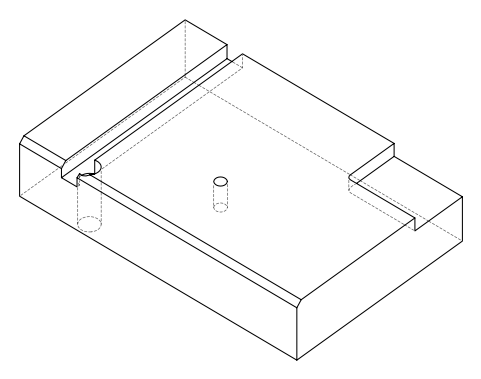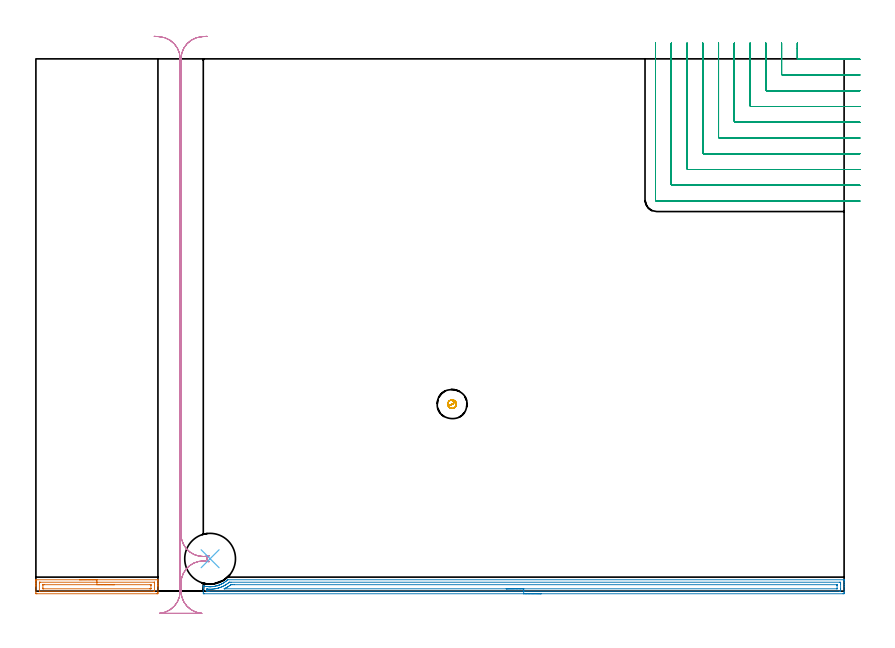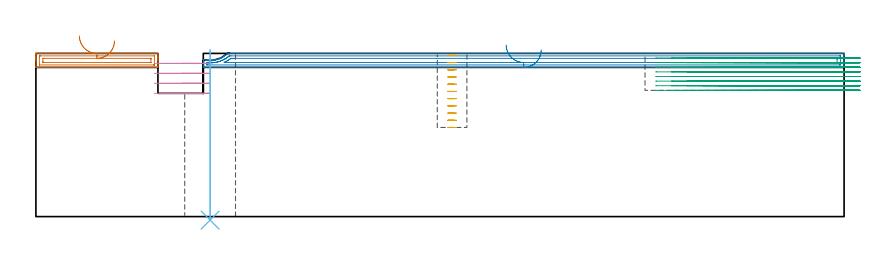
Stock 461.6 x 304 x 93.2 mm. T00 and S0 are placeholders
(PLAN: 6 operations, 4 tool changes, 40.4 min)
(1 AREA_MILL | FG_CHAMFER_SURFACE | UGT0205_001 | 1.89 min | 2388 mm3)
(2 AREA_MILL_1 | FG_CHAMFER_SURFACE_1 | UGT0205_001 | 8.91 min | 11874 mm3)
(3 MILL_CORNER_NOTCH_RECTANGULAR | CORNER_NOTCH_RECTANGULAR | NXT0201_011 | Follow Part, ap 3, ae 75% | 22.15 min | 209025 mm3)
(4 MILL_RECTANGULAR_SLOT | SLOT_RECTANGULAR | UGT0201_109 | Follow Part, ap 6.35, ae 75% | 5.95 min | 188155 mm3)
(5 MILL_BLIND_HOLE_FROM_SOLID_MATERIAL | STEP1POCKET | NXT0201_011 | Spiral | 1.1 min | 9326 mm3)
(6 INDEXABLE_INSERT_DRILL_THROUGH_HOLE_FROM_SOLID | STEP1HOLE | NXT0302_029 | 0.39 min | 47654 mm3)
(TOOL UGT0205_001 | Chamfer Mill 20 x 3 x 45 deg. | D20 FL50 Z2)
(TOOL NXT0201_011 | ENDMILL 12mm [2P460-1200-NA 1630] | D12 FL38 Z6)
(TOOL UGT0201_109 | End Mill 25.4 mm | D25.4 FL25 Z2)
(TOOL NXT0302_029 | Index. Insert Drill 29mm [880-D2900L32-05] | D29 PA176 FL145 Z2)
(OP 1 AREA_MILL)
G17 G21 G94 G90
T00 M6
G54
G17 G0 G90 X24.85 Y6.5 S1061 M3
G43 Z103.2 H0
G94 G1 X24.888 Z102.328 F250.
X25.002 Z101.463
X25.191 Z100.612
X25.453 Z99.78
X25.787 Z98.974
X26.19 Z98.2
X26.658 Z97.464
X27.19 Z96.772
X27.779 Z96.129
X28.422 Z95.539
X29.114 Z95.008
X29.85 Z94.54
X30.624 Z94.137
X31.43 Z93.803
X32.262 Z93.541
X33.114 Z93.352
X33.978 Z93.238
X34.85 Z93.2
X69.57
X69.69 Y6.494 Z93.192
X69.7 Y6.226 Z92.925
Y5.516 Z92.216
Y4.78 Z91.479
Y4.265 Z90.962
Y4.008 Z90.705
Y3.383 Z90.08
Y3.126 Z89.823
Y2.503 Z89.197
Y-0.718 Z85.978
X69.697 Y-1.031 Z85.666
X69.691 Y-1.491 Z85.206
X69.593 Y-1.494 Z85.203
X69.125 Y-1.5 Z85.2
X0.575
X0.107 Y-1.494 Z85.203
X0.009 Y-1.491 Z85.206
X0. Y-1.031 Z85.666
Y2.5 Z89.194
Y3.126 Z89.823
Y3.383 Z90.08
Y4.008 Z90.705
Y4.265 Z90.962
Y4.78 Z91.479
Y5.516 Z92.216
Y6.031 Z92.73
X0.001 Y6.228 Z92.927
X0.01 Y6.494 Z93.192
X0.13 Y6.5 Z93.2
X34.85
Y5.086 Z91.786
X67.563 Y5.085 Z91.785
X67.641 Y5.084 Z91.784
X67.678 Y5.081 Z91.781
X67.69 Y5.079 Z91.779
X67.692 Y5.068 Z91.768
X67.697 Y4.985 Z91.685
X67.7 Y4.796 Z91.496
X67.699 Y0.383 Z87.083
X67.693 Y0.03 Z86.73
X67.69 Y-0.068 Z86.632
X67.676 Y-0.079 Z86.621
X67.654 Y-0.081 Z86.619
X67.551 Y-0.084 Z86.616
X67.345 Y-0.086 Z86.614
X67.282
X2.137 Y-0.085 Z86.615
X2.059 Y-0.084 Z86.616
X2.022 Y-0.081 Z86.619
X2.01 Y-0.079 Z86.621
X2.008 Y-0.068 Z86.632
X2.003 Y0.015 Z86.715
X2. Y0.204 Z86.904
X2.001 Y4.617 Z91.317
X2.007 Y4.97 Z91.67
X2.01 Y5.068 Z91.768
X2.024 Y5.079 Z91.779
X2.046 Y5.081 Z91.781
X2.149 Y5.084 Z91.784
X2.355 Y5.085 Z91.785
X2.418 Y5.086 Z91.786
X34.85
Y3.671 Z90.371
X65.273
X65.564 Y3.669 Z90.369
X65.66 Y3.667 Z90.367
X65.687 Y3.665 Z90.365
X65.693 Y3.607 Z90.307
X65.697 Y3.517 Z90.217
X65.7 Y3.383 Z90.083
Y3.248 Z89.948
X65.698 Y1.484 Z88.184
X65.69 Y1.349 Z88.049
X65.684 Y1.334 Z88.034
X65.672 Y1.332 Z88.032
X65.637 Y1.33 Z88.03
X65.564 Y1.329 Z88.029
X64.965 Y1.328 Z88.028
X4.427 Y1.329 Z88.029
X4.136 Y1.331 Z88.031
X4.04 Y1.333 Z88.033
X4.013 Y1.335 Z88.035
X4.007 Y1.393 Z88.093
X4.003 Y1.483 Z88.183
X4.001 Y1.617 Z88.317
X4. Y1.752 Z88.452
X4.002 Y3.516 Z90.216
X4.01 Y3.651 Z90.351
X4.016 Y3.665 Z90.365
X4.028 Y3.668 Z90.368
X4.063 Y3.67 Z90.37
X4.136 Y3.671 Z90.371
X4.735
X34.85
X35.722 Z90.409
X36.586 Z90.523
X37.438 Z90.712
X38.27 Z90.975
X39.076 Z91.308
X39.85 Z91.711
X40.586 Z92.18
X41.278 Z92.711
X41.921 Z93.3
X42.51 Z93.944
X43.042 Z94.636
X43.51 Z95.371
X43.913 Z96.145
X44.247 Z96.951
X44.509 Z97.783
X44.698 Z98.635
X44.812 Z99.5
X44.85 Z100.371
G0 Z103.2
M5
M2
(OP 2 AREA_MILL_1)
G17 G21 G94 G90
T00 M6
G54
G17 G0 G90 X288.6 Y-1.5 S1061 M3
G43 Z103.2 H0
Z95.2
G94 G1 X288.562 Z94.328 F250.
X288.448 Z93.464
X288.259 Z92.612
X287.997 Z91.78
X287.663 Z90.974
X287.26 Z90.2
X286.792 Z89.464
X286.26 Z88.772
X285.671 Z88.129
X285.028 Z87.54
X284.336 Z87.008
X283.6 Z86.54
X282.826 Z86.137
X282.02 Z85.803
X281.188 Z85.541
X280.337 Z85.352
X279.472 Z85.238
X278.6 Z85.2
X96.227
X95.757 Y-1.495 Z85.202
X95.609 Y-1.491 Z85.205
X95.6 Y-1.031 Z85.665
Y1.617 Z88.312
Y2.328 Z89.028
Y2.794 Z89.494
Y2.819 Z89.518
X95.607 Y3.012 Z89.711
X95.61 Y3.029 Z89.727
X95.78 Y2.989 Z89.683
X95.933 Y2.95 Z89.646
X96.321 Y2.862 Z89.559
X97.214 Y2.692 Z89.39
X97.604 Y2.641 Z89.339
X98.015 Y2.59 Z89.282
X98.108 Y2.577 Z89.272
X98.554 Y2.537 Z89.234
X98.717 Y2.531 Z89.224
X98.909 Y2.525 Z89.213
X99.001 Y2.521 Z89.209
X99.29 Y2.522 Z89.205
X99.291 Y2.521 Z89.204
Y2.52
X99.601 Y2.519
X99.74 Z89.206
X99.803
X99.889 Y2.518 Z89.209
X99.895
X100.063 Y2.529 Z89.214
X100.124 Y2.534 Z89.216
X100.788 Y2.565 Z89.264
X100.902 Y2.576 Z89.276
X101.235 Y2.609 Z89.309
X101.267 Y2.614 Z89.314
X101.591 Y2.663 Z89.357
X101.682 Y2.675 Z89.372
X101.915 Y2.718 Z89.416
X102.32 Y2.794 Z89.491
X102.485 Y2.826 Z89.52
X102.575 Y2.842 Z89.538
X102.784 Y2.893 Z89.589
X103.379 Y3.039 Z89.733
X103.469 Y3.06 Z89.756
X103.572 Y3.088 Z89.787
X103.625 Y3.104 Z89.802
X103.695 Y3.124 Z89.821
X103.826 Y3.17 Z89.863
X104.362 Y3.348 Z90.045
X104.457 Y3.383 Z90.081
X104.547 Y3.416 Z90.115
X104.72 Y3.482 Z90.178
X104.81 Y3.515 Z90.212
X105.105 Y3.636 Z90.336
X105.256 Y3.699 Z90.398
X105.315 Y3.726 Z90.425
X105.614 Y3.863 Z90.559
X105.798 Y3.945 Z90.645
X105.855 Y3.971 Z90.671
X105.918 Y4. Z90.7
X106.061 Y4.074 Z90.772
X106.149 Y4.119 Z90.818
X106.598 Y4.365 Z91.062
X107.043 Y4.622 Z91.321
X107.185 Y4.711 Z91.411
X107.448 Y4.877 Z91.577
X107.936 Y5.215 Z91.914
X108.649 Y5.755 Z92.453
X108.743 Y5.832 Z92.531
X108.83 Y5.904 Z92.604
X108.951 Y6.01 Z92.71
X109.237 Y6.262 Z92.961
X109.469 Y6.472 Z93.171
X109.48 Y6.481 Z93.18
X109.504 Y6.494 Z93.19
X109.636 Y6.5 Z93.2
X461.42
X461.591 Y6.497 Z93.188
X461.593 Y6.489 Z93.18
X461.6 Y6.122 Z92.822
Y5.859 Z92.558
Y5.148 Z91.843
Y3.91 Z90.607
Y2.502 Z89.198
Y-0.767 Z85.93
X461.597 Y-1.031 Z85.666
X461.591 Y-1.492 Z85.206
X461.443 Y-1.495 Z85.203
X460.973 Y-1.5 Z85.2
X278.6
Y-0.086 Z86.614
X98.845
X98.015 Y-0.081 Z86.619
X97.61 Y-0.078 Z86.622
X97.603 Y0.328 Z87.028
X97.604 Y0.735 Z87.435
X97.609 Y1.144 Z87.844
X97.61 Y1.191 Z87.891
X97.651 Y1.189 Z87.889
X97.742 Y1.183 Z87.883
X97.868 Y1.173 Z87.873
X98.015 Y1.161 Z87.861
X98.511 Y1.127 Z87.827
X98.909 Y1.109 Z87.809
X99.284 Y1.105 Z87.805
X99.803
X100.303 Y1.124 Z87.824
X100.697 Y1.147 Z87.847
X101.141 Y1.179 Z87.879
X101.591 Y1.225 Z87.925
X101.938 Y1.274 Z87.974
X102.485 Y1.367 Z88.067
X102.698 Y1.407 Z88.107
X103.379 Y1.543 Z88.243
X103.44 Y1.557 Z88.257
X103.694 Y1.617 Z88.317
X104.156 Y1.732 Z88.432
X104.208 Y1.746 Z88.446
X104.273 Y1.765 Z88.465
X104.833 Y1.947 Z88.647
X105.167 Y2.059 Z88.759
X105.493 Y2.178 Z88.878
X106.061 Y2.395 Z89.095
X106.136 Y2.426 Z89.126
X106.311 Y2.5 Z89.2
X106.751 Y2.701 Z89.401
X106.955 Y2.798 Z89.498
X107.348 Y2.995 Z89.695
X107.849 Y3.263 Z89.963
X107.926 Y3.306 Z90.006
X108.057 Y3.383 Z90.083
X108.48 Y3.642 Z90.342
X108.743 Y3.807 Z90.507
X109.019 Y3.993 Z90.693
X109.412 Y4.265 Z90.965
X109.541 Y4.359 Z91.059
X109.637 Y4.431 Z91.131
X110.045 Y4.745 Z91.445
X110.218 Y4.879 Z91.579
X110.35 Y4.983 Z91.683
X110.438 Y5.05 Z91.75
X110.483 Y5.079 Z91.779
X110.531 Y5.082 Z91.782
X110.596 Y5.084 Z91.784
X111.425 Y5.086 Z91.786
X459.185 Y5.085 Z91.785
X459.249
X459.568 Y5.079 Z91.779
X459.59 Y4.975 Z91.675
X459.597 Y4.742 Z91.442
X459.599 Y4.265 Z90.965
X459.6 Y3.856 Z90.556
Y1.208 Z87.908
X459.599 Y0.735 Z87.435
X459.597 Y0.328 Z87.028
X459.59 Y-0.078 Z86.622
X459.185 Y-0.085 Z86.615
X459.121
X278.6 Y-0.086 Z86.614
Y1.328 Z88.028
X107.97 Y1.329 Z88.029
X107.849
X107.679 Y1.332 Z88.032
X107.494 Y1.335 Z88.035
X107.631 Y1.408 Z88.108
X107.713 Y1.45 Z88.15
X108.066 Y1.617 Z88.317
X108.512 Y1.845 Z88.545
X108.743 Y1.967 Z88.667
X109.088 Y2.159 Z88.859
X109.637 Y2.473 Z89.173
X109.654 Y2.483 Z89.183
X109.681 Y2.5 Z89.2
X110.194 Y2.833 Z89.533
X110.531 Y3.058 Z89.758
X110.723 Y3.193 Z89.893
X110.985 Y3.383 Z90.083
X111.238 Y3.567 Z90.267
X111.308 Y3.618 Z90.318
X111.36 Y3.652 Z90.352
X111.425 Y3.664 Z90.364
X112.028 Y3.67 Z90.37
X113.213 Y3.671 Z90.371
X457.397
X457.495 Y3.67 Z90.37
X457.571 Y3.667 Z90.367
X457.588 Y3.665 Z90.365
X457.592 Y3.64 Z90.34
X457.596 Y3.583 Z90.283
X457.599 Y3.383 Z90.083
X457.6 Y3.182 Z89.882
X457.598 Y1.419 Z88.119
X457.592 Y1.351 Z88.051
X457.589 Y1.334 Z88.034
X457.578 Y1.333 Z88.033
X457.543 Y1.331 Z88.031
X457.397 Y1.329 Z88.029
X278.6 Y1.328 Z88.028
X277.728 Z88.067
X276.864 Z88.18
X276.012 Z88.369
X275.18 Z88.632
X274.374 Z88.965
X273.6 Z89.368
X272.864 Z89.837
X272.172 Z90.368
X271.529 Z90.957
X270.94 Z91.601
X270.409 Z92.293
X269.94 Z93.028
X269.537 Z93.802
X269.203 Z94.608
X268.941 Z95.44
X268.752 Z96.292
X268.638 Z97.157
X268.6 Z98.028
G0 Z103.2
M5
M2
(OP 3 MILL_CORNER_NOTCH_RECTANGULAR)
G17 G21 G94 G90
T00 M6
G54
G17 G0 G90 X434.9 Y313. S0 M3
G43 Z103.2 H1
Z90.562
G94 G1 Y310. F250.
Y304.394 F500.
G3 X435.494 Y303.8 R0.6
G1 X467.6
X470.6 F250.
G0 Z103.2
X425.9 Y313.
Z90.562
G1 Y310.
Y295.394 F500.
G3 X426.494 Y294.8 R0.6
G1 X467.6
X470.6 F250.
G0 Z103.2
X416.9 Y313.
Z90.562
G1 Y310.
Y286.395 F500.
G3 X417.495 Y285.8 R0.6
G1 X467.6
X470.6 F250.
G0 Z103.2
X407.9 Y313.
Z90.562
G1 Y310.
Y277.395 F500.
G3 X408.495 Y276.8 R0.6
G1 X467.6
X470.6 F250.
G0 Z103.2
X398.9 Y313.
Z90.562
G1 Y310.
Y268.395 F500.
G3 X399.495 Y267.8 R0.6
G1 X467.6
X470.6 F250.
G0 Z103.2
X389.9 Y313.
Z90.562
G1 Y310.
Y259.395 F500.
G3 X390.495 Y258.8 R0.6
G1 X467.6
X470.6 F250.
G0 Z103.2
X380.9 Y313.
Z90.562
G1 Y310.
Y250.396 F500.
G3 X381.496 Y249.8 R0.6
G1 X467.6
X470.6 F250.
G0 Z103.2
X371.9 Y313.
Z90.562
G1 Y310.
Y241.396 F500.
G3 X372.496 Y240.8 R0.6
G1 X467.6
X470.6 F250.
G0 Z103.2
X362.9 Y313.
Z90.562
G1 Y310.
Y232.396 F500.
G3 X363.496 Y231.8 R0.6
G1 X467.6
X470.6 F250.
G0 Z103.2
X353.9 Y313.
Z90.562
G1 Y310.
Y223.396 F500.
G3 X354.496 Y222.8 R0.6
G1 X467.6
X470.6 F250.
G0 Z103.2
X434.9 Y313.
Z87.925
G1 Y310.
Y304.394 F500.
G3 X435.494 Y303.8 R0.6
G1 X467.6
X470.6 F250.
G0 Z103.2
X425.9 Y313.
Z87.925
G1 Y310.
Y295.394 F500.
G3 X426.494 Y294.8 R0.6
G1 X467.6
X470.6 F250.
G0 Z103.2
X416.9 Y313.
Z87.925
G1 Y310.
Y286.395 F500.
G3 X417.495 Y285.8 R0.6
G1 X467.6
X470.6 F250.
G0 Z103.2
X407.9 Y313.
Z87.925
G1 Y310.
Y277.395 F500.
G3 X408.495 Y276.8 R0.6
G1 X467.6
X470.6 F250.
G0 Z103.2
X398.9 Y313.
Z87.925
G1 Y310.
Y268.395 F500.
G3 X399.495 Y267.8 R0.6
G1 X467.6
X470.6 F250.
G0 Z103.2
X389.9 Y313.
Z87.925
G1 Y310.
Y259.395 F500.
G3 X390.495 Y258.8 R0.6
G1 X467.6
X470.6 F250.
G0 Z103.2
X380.9 Y313.
Z87.925
G1 Y310.
Y250.396 F500.
G3 X381.496 Y249.8 R0.6
G1 X467.6
X470.6 F250.
G0 Z103.2
X371.9 Y313.
Z87.925
G1 Y310.
Y241.396 F500.
G3 X372.496 Y240.8 R0.6
G1 X467.6
X470.6 F250.
G0 Z103.2
X362.9 Y313.
Z87.925
G1 Y310.
Y232.396 F500.
G3 X363.496 Y231.8 R0.6
G1 X467.6
X470.6 F250.
G0 Z103.2
X353.9 Y313.
Z87.925
G1 Y310.
Y223.396 F500.
G3 X354.496 Y222.8 R0.6
G1 X467.6
X470.6 F250.
G0 Z103.2
X434.9 Y313.
Z85.287
G1 Y310.
Y304.394 F500.
G3 X435.494 Y303.8 R0.6
G1 X467.6
X470.6 F250.
G0 Z103.2
X425.9 Y313.
Z85.287
G1 Y310.
Y295.394 F500.
G3 X426.494 Y294.8 R0.6
G1 X467.6
X470.6 F250.
G0 Z103.2
X416.9 Y313.
Z85.287
G1 Y310.
Y286.395 F500.
G3 X417.495 Y285.8 R0.6
G1 X467.6
X470.6 F250.
G0 Z103.2
X407.9 Y313.
Z85.287
G1 Y310.
Y277.395 F500.
G3 X408.495 Y276.8 R0.6
G1 X467.6
X470.6 F250.
G0 Z103.2
X398.9 Y313.
Z85.287
G1 Y310.
Y268.395 F500.
G3 X399.495 Y267.8 R0.6
G1 X467.6
X470.6 F250.
G0 Z103.2
X389.9 Y313.
Z85.287
G1 Y310.
Y259.395 F500.
G3 X390.495 Y258.8 R0.6
G1 X467.6
X470.6 F250.
G0 Z103.2
X380.9 Y313.
Z85.287
G1 Y310.
Y250.396 F500.
G3 X381.496 Y249.8 R0.6
G1 X467.6
X470.6 F250.
G0 Z103.2
X371.9 Y313.
Z85.287
G1 Y310.
Y241.396 F500.
G3 X372.496 Y240.8 R0.6
G1 X467.6
X470.6 F250.
G0 Z103.2
X362.9 Y313.
Z85.287
G1 Y310.
Y232.396 F500.
G3 X363.496 Y231.8 R0.6
G1 X467.6
X470.6 F250.
G0 Z103.2
X353.9 Y313.
Z85.287
G1 Y310.
Y223.396 F500.
G3 X354.496 Y222.8 R0.6
G1 X467.6
X470.6 F250.
G0 Z103.2
X434.9 Y313.
Z82.65
G1 Y310.
Y304.394 F500.
G3 X435.494 Y303.8 R0.6
G1 X467.6
X470.6 F250.
G0 Z103.2
X425.9 Y313.
Z82.65
G1 Y310.
Y295.394 F500.
G3 X426.494 Y294.8 R0.6
G1 X467.6
X470.6 F250.
G0 Z103.2
X416.9 Y313.
Z82.65
G1 Y310.
Y286.395 F500.
G3 X417.495 Y285.8 R0.6
G1 X467.6
X470.6 F250.
G0 Z103.2
X407.9 Y313.
Z82.65
G1 Y310.
Y277.395 F500.
G3 X408.495 Y276.8 R0.6
G1 X467.6
X470.6 F250.
G0 Z103.2
X398.9 Y313.
Z82.65
G1 Y310.
Y268.395 F500.
G3 X399.495 Y267.8 R0.6
G1 X467.6
X470.6 F250.
G0 Z103.2
X389.9 Y313.
Z82.65
G1 Y310.
Y259.395 F500.
G3 X390.495 Y258.8 R0.6
G1 X467.6
X470.6 F250.
G0 Z103.2
X380.9 Y313.
Z82.65
G1 Y310.
Y250.396 F500.
G3 X381.496 Y249.8 R0.6
G1 X467.6
X470.6 F250.
G0 Z103.2
X371.9 Y313.
Z82.65
G1 Y310.
Y241.396 F500.
G3 X372.496 Y240.8 R0.6
G1 X467.6
X470.6 F250.
G0 Z103.2
X362.9 Y313.
Z82.65
G1 Y310.
Y232.396 F500.
G3 X363.496 Y231.8 R0.6
G1 X467.6
X470.6 F250.
G0 Z103.2
X353.9 Y313.
Z82.65
G1 Y310.
Y223.396 F500.
G3 X354.496 Y222.8 R0.6
G1 X467.6
X470.6 F250.
G0 Z103.2
X434.9 Y313.
Z80.012
G1 Y310.
Y304.394 F500.
G3 X435.494 Y303.8 R0.6
G1 X467.6
X470.6 F250.
G0 Z103.2
X425.9 Y313.
Z80.012
G1 Y310.
Y295.394 F500.
G3 X426.494 Y294.8 R0.6
G1 X467.6
X470.6 F250.
G0 Z103.2
X416.9 Y313.
Z80.012
G1 Y310.
Y286.395 F500.
G3 X417.495 Y285.8 R0.6
G1 X467.6
X470.6 F250.
G0 Z103.2
X407.9 Y313.
Z80.012
G1 Y310.
Y277.395 F500.
G3 X408.495 Y276.8 R0.6
G1 X467.6
X470.6 F250.
G0 Z103.2
X398.9 Y313.
Z80.012
G1 Y310.
Y268.395 F500.
G3 X399.495 Y267.8 R0.6
G1 X467.6
X470.6 F250.
G0 Z103.2
X389.9 Y313.
Z80.012
G1 Y310.
Y259.395 F500.
G3 X390.495 Y258.8 R0.6
G1 X467.6
X470.6 F250.
G0 Z103.2
X380.9 Y313.
Z80.012
G1 Y310.
Y250.396 F500.
G3 X381.496 Y249.8 R0.6
G1 X467.6
X470.6 F250.
G0 Z103.2
X371.9 Y313.
Z80.012
G1 Y310.
Y241.396 F500.
G3 X372.496 Y240.8 R0.6
G1 X467.6
X470.6 F250.
G0 Z103.2
X362.9 Y313.
Z80.012
G1 Y310.
Y232.396 F500.
G3 X363.496 Y231.8 R0.6
G1 X467.6
X470.6 F250.
G0 Z103.2
X353.9 Y313.
Z80.012
G1 Y310.
Y223.396 F500.
G3 X354.496 Y222.8 R0.6
G1 X467.6
X470.6 F250.
G0 Z103.2
X434.9 Y313.
Z77.375
G1 Y310.
Y304.394 F500.
G3 X435.494 Y303.8 R0.6
G1 X467.6
X470.6 F250.
G0 Z103.2
X425.9 Y313.
Z77.375
G1 Y310.
Y295.394 F500.
G3 X426.494 Y294.8 R0.6
G1 X467.6
X470.6 F250.
G0 Z103.2
X416.9 Y313.
Z77.375
G1 Y310.
Y286.395 F500.
G3 X417.495 Y285.8 R0.6
G1 X467.6
X470.6 F250.
G0 Z103.2
X407.9 Y313.
Z77.375
G1 Y310.
Y277.395 F500.
G3 X408.495 Y276.8 R0.6
G1 X467.6
X470.6 F250.
G0 Z103.2
X398.9 Y313.
Z77.375
G1 Y310.
Y268.395 F500.
G3 X399.495 Y267.8 R0.6
G1 X467.6
X470.6 F250.
G0 Z103.2
X389.9 Y313.
Z77.375
G1 Y310.
Y259.395 F500.
G3 X390.495 Y258.8 R0.6
G1 X467.6
X470.6 F250.
G0 Z103.2
X380.9 Y313.
Z77.375
G1 Y310.
Y250.396 F500.
G3 X381.496 Y249.8 R0.6
G1 X467.6
X470.6 F250.
G0 Z103.2
X371.9 Y313.
Z77.375
G1 Y310.
Y241.396 F500.
G3 X372.496 Y240.8 R0.6
G1 X467.6
X470.6 F250.
G0 Z103.2
X362.9 Y313.
Z77.375
G1 Y310.
Y232.396 F500.
G3 X363.496 Y231.8 R0.6
G1 X467.6
X470.6 F250.
G0 Z103.2
X353.9 Y313.
Z77.375
G1 Y310.
Y223.396 F500.
G3 X354.496 Y222.8 R0.6
G1 X467.6
X470.6 F250.
G0 Z103.2
X434.9 Y313.
Z74.737
G1 Y310.
Y304.394 F500.
G3 X435.494 Y303.8 R0.6
G1 X467.6
X470.6 F250.
G0 Z103.2
X425.9 Y313.
Z74.737
G1 Y310.
Y295.394 F500.
G3 X426.494 Y294.8 R0.6
G1 X467.6
X470.6 F250.
G0 Z103.2
X416.9 Y313.
Z74.737
G1 Y310.
Y286.395 F500.
G3 X417.495 Y285.8 R0.6
G1 X467.6
X470.6 F250.
G0 Z103.2
X407.9 Y313.
Z74.737
G1 Y310.
Y277.395 F500.
G3 X408.495 Y276.8 R0.6
G1 X467.6
X470.6 F250.
G0 Z103.2
X398.9 Y313.
Z74.737
G1 Y310.
Y268.395 F500.
G3 X399.495 Y267.8 R0.6
G1 X467.6
X470.6 F250.
G0 Z103.2
X389.9 Y313.
Z74.737
G1 Y310.
Y259.395 F500.
G3 X390.495 Y258.8 R0.6
G1 X467.6
X470.6 F250.
G0 Z103.2
X380.9 Y313.
Z74.737
G1 Y310.
Y250.396 F500.
G3 X381.496 Y249.8 R0.6
G1 X467.6
X470.6 F250.
G0 Z103.2
X371.9 Y313.
Z74.737
G1 Y310.
Y241.396 F500.
G3 X372.496 Y240.8 R0.6
G1 X467.6
X470.6 F250.
G0 Z103.2
X362.9 Y313.
Z74.737
G1 Y310.
Y232.396 F500.
G3 X363.496 Y231.8 R0.6
G1 X467.6
X470.6 F250.
G0 Z103.2
X353.9 Y313.
Z74.737
G1 Y310.
Y223.396 F500.
G3 X354.496 Y222.8 R0.6
G1 X467.6
X470.6 F250.
G0 Z103.2
X434.9 Y313.
Z72.1
G1 Y310.
Y304.394 F500.
G3 X435.494 Y303.8 R0.6
G1 X467.6
X470.6 F250.
G0 Z103.2
X425.9 Y313.
Z72.1
G1 Y310.
Y295.394 F500.
G3 X426.494 Y294.8 R0.6
G1 X467.6
X470.6 F250.
G0 Z103.2
X416.9 Y313.
Z72.1
G1 Y310.
Y286.395 F500.
G3 X417.495 Y285.8 R0.6
G1 X467.6
X470.6 F250.
G0 Z103.2
X407.9 Y313.
Z72.1
G1 Y310.
Y277.395 F500.
G3 X408.495 Y276.8 R0.6
G1 X467.6
X470.6 F250.
G0 Z103.2
X398.9 Y313.
Z72.1
G1 Y310.
Y268.395 F500.
G3 X399.495 Y267.8 R0.6
G1 X467.6
X470.6 F250.
G0 Z103.2
X389.9 Y313.
Z72.1
G1 Y310.
Y259.395 F500.
G3 X390.495 Y258.8 R0.6
G1 X467.6
X470.6 F250.
G0 Z103.2
X380.9 Y313.
Z72.1
G1 Y310.
Y250.396 F500.
G3 X381.496 Y249.8 R0.6
G1 X467.6
X470.6 F250.
G0 Z103.2
X371.9 Y313.
Z72.1
G1 Y310.
Y241.396 F500.
G3 X372.496 Y240.8 R0.6
G1 X467.6
X470.6 F250.
G0 Z103.2
X362.9 Y313.
Z72.1
G1 Y310.
Y232.396 F500.
G3 X363.496 Y231.8 R0.6
G1 X467.6
X470.6 F250.
G0 Z103.2
X353.9 Y313.
Z72.1
G1 Y310.
Y223.396 F500.
G3 X354.496 Y222.8 R0.6
G1 X467.6
X470.6 F250.
G0 Z103.2
M5
M2
(OP 4 MILL_RECTANGULAR_SLOT)
G17 G21 G94 G90
T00 M6
G54
G17 G0 G90 X67.579 Y316.876 S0 M3
G43 Z103.2 H0
Z87.5
G94 G1 X70.572 Y316.67 F250.
G2 X82.4 Y304. R12.7 F500.
G1 Y0.
G2 X71.593 Y-12.558 R12.7
G1 X71.589 Y-12.588
G3 X73.274 Y-12.7 R12.7
G1 X92.036
G3 X93.715 Y-12.589 R12.7
G1 X93.711 Y-12.559
G2 X82.9 Y0. R12.7
G1 Y4.534
G2 X98.844 Y16.813 R12.7
G1 X98.848 Y16.822
G2 X98.848 Y20.178 R1.8
G1 X98.844 Y20.187
G2 X82.9 Y32.466 R12.7
G1 Y304.
G2 X94.728 Y316.67 R12.7
G1 X97.721 Y316.876 F250.
G0 X67.579 Z81.8
G1 X70.572 Y316.67
G2 X82.4 Y304. R12.7 F500.
G1 Y0.
G2 X70.572 Y-12.67 R12.7
G1 Y-12.7
X94.728
Y-12.67
G2 X82.9 Y0. R12.7
G1 Y4.534
G2 X98.844 Y16.813 R12.7
G1 X98.848 Y16.822
G2 X98.848 Y20.178 R1.8
G1 X98.844 Y20.187
G2 X82.9 Y32.466 R12.7
G1 Y304.
G2 X94.728 Y316.67 R12.7
G1 X97.721 Y316.876 F250.
G0 X67.579 Z76.1
G1 X70.572 Y316.67
G2 X82.4 Y304. R12.7 F500.
G1 Y0.
G2 X70.572 Y-12.67 R12.7
G1 Y-12.7
X94.728
Y-12.67
G2 X82.9 Y0. R12.7
G1 Y4.534
G2 X98.844 Y16.813 R12.7
G1 X98.848 Y16.822
G2 X98.848 Y20.178 R1.8
G1 X98.844 Y20.187
G2 X82.9 Y32.466 R12.7
G1 Y304.
G2 X94.728 Y316.67 R12.7
G1 X97.721 Y316.876 F250.
G0 X67.579 Z70.4
G1 X70.572 Y316.67
G2 X82.4 Y304. R12.7 F500.
G1 Y0.
G2 X70.572 Y-12.67 R12.7
G1 Y-12.7
X94.728
Y-12.67
G2 X82.9 Y0. R12.7
G1 Y4.534
G2 X98.844 Y16.813 R12.7
G1 X98.848 Y16.822
G2 X98.848 Y20.178 R1.8
G1 X98.844 Y20.187
G2 X82.9 Y32.466 R12.7
G1 Y304.
G2 X94.728 Y316.67 R12.7
G1 X97.721 Y316.876 F250.
G0 Z103.2
M5
M2
(OP 5 MILL_BLIND_HOLE_FROM_SOLID_MATERIAL)
G17 G21 G94 G90
T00 M6
G54
G17 G0 G90 X237.7 Y106.8 S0 M3
G43 Z103.2 H1
Z92.082
G94 G3 X238.26 Y108.69 R1.028 F250.
X235.645 Y108.134 R1.89
X236.366 Y104.745 R2.45
X235.645 Y108.134 R-2.45
X236.005 Y106.44 R1.225
X237.7 Y106.8 R1.225
G0 Z87.964
G3 X238.26 Y108.69 R1.028
X235.645 Y108.134 R1.89
X236.366 Y104.745 R2.45
X235.645 Y108.134 R-2.45
X236.005 Y106.44 R1.225
X237.7 Y106.8 R1.225
G0 Z83.845
G3 X238.26 Y108.69 R1.028
X235.645 Y108.134 R1.89
X236.366 Y104.745 R2.45
X235.645 Y108.134 R-2.45
X236.005 Y106.44 R1.225
X237.7 Y106.8 R1.225
G0 Z79.727
G3 X238.26 Y108.69 R1.028
X235.645 Y108.134 R1.89
X236.366 Y104.745 R2.45
X235.645 Y108.134 R-2.45
X236.005 Y106.44 R1.225
X237.7 Y106.8 R1.225
G0 Z75.609
G3 X238.26 Y108.69 R1.028
X235.645 Y108.134 R1.89
X236.366 Y104.745 R2.45
X235.645 Y108.134 R-2.45
X236.005 Y106.44 R1.225
X237.7 Y106.8 R1.225
G0 Z71.491
G3 X238.26 Y108.69 R1.028
X235.645 Y108.134 R1.89
X236.366 Y104.745 R2.45
X235.645 Y108.134 R-2.45
X236.005 Y106.44 R1.225
X237.7 Y106.8 R1.225
G0 Z67.373
G3 X238.26 Y108.69 R1.028
X235.645 Y108.134 R1.89
X236.366 Y104.745 R2.45
X235.645 Y108.134 R-2.45
X236.005 Y106.44 R1.225
X237.7 Y106.8 R1.225
G0 Z63.255
G3 X238.26 Y108.69 R1.028
X235.645 Y108.134 R1.89
X236.366 Y104.745 R2.45
X235.645 Y108.134 R-2.45
X236.005 Y106.44 R1.225
X237.7 Y106.8 R1.225
G0 Z59.136
G3 X238.26 Y108.69 R1.028
X235.645 Y108.134 R1.89
X236.366 Y104.745 R2.45
X235.645 Y108.134 R-2.45
X236.005 Y106.44 R1.225
X237.7 Y106.8 R1.225
G0 Z55.018
G3 X238.26 Y108.69 R1.028
X235.645 Y108.134 R1.89
X236.366 Y104.745 R2.45
X235.645 Y108.134 R-2.45
X236.005 Y106.44 R1.225
X237.7 Y106.8 R1.225
G0 Z50.9
G3 X238.26 Y108.69 R1.028
X235.645 Y108.134 R1.89
X236.366 Y104.745 R2.45
X235.645 Y108.134 R-2.45
X236.005 Y106.44 R1.225
X237.7 Y106.8 R1.225
G0 Z103.2
M5
M2
(OP 6 INDEXABLE_INSERT_DRILL_THROUGH_HOLE_FROM_SOLID)
G17 G21 G94 G90
T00 M6
G54
G17 G0 G90 X99.5 Y18.5 S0 M3
G43 Z103.2 H1
G94 G81 G98 Z-2.006 F250. R95.2
G80
M5
M2
